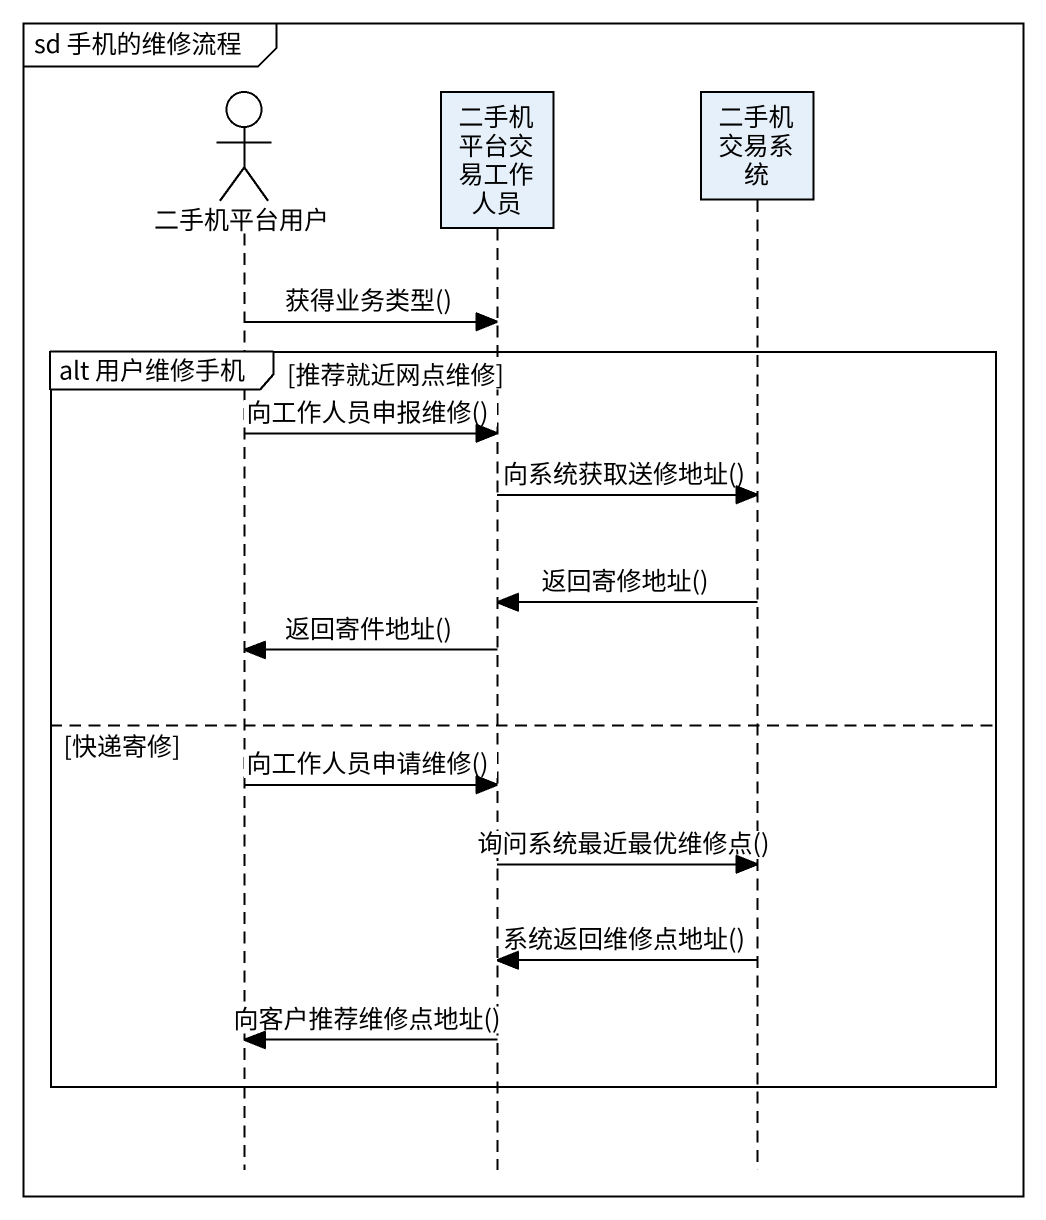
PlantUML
@startuml
mainframe sd 手机的维修流程
hide footbox
actor 二手机平台用户
participant 二手机平台交易工作人员
participant 二手机交易系统

二手机平台用户 -> 二手机平台交易工作人员 : 获得业务类型()
group alt 用户维修手机 [推荐就近网点维修]
  二手机平台用户 -> 二手机平台交易工作人员 : 向工作人员申报维修()
  二手机平台交易工作人员 -> 二手机交易系统 : 向系统获取送修地址()
  二手机交易系统 -> 二手机平台交易工作人员 : 返回寄修地址()
  二手机平台交易工作人员 -> 二手机平台用户 : 返回寄件地址()
else 快递寄修
  二手机平台用户 -> 二手机平台交易工作人员 : 向工作人员申请维修()
  二手机平台交易工作人员 -> 二手机交易系统 : 询问系统最近最优维修点()
  二手机交易系统 -> 二手机平台交易工作人员 : 系统返回维修点地址()
  二手机平台交易工作人员 -> 二手机平台用户 : 向客户推荐维修点地址()
end
@enduml
